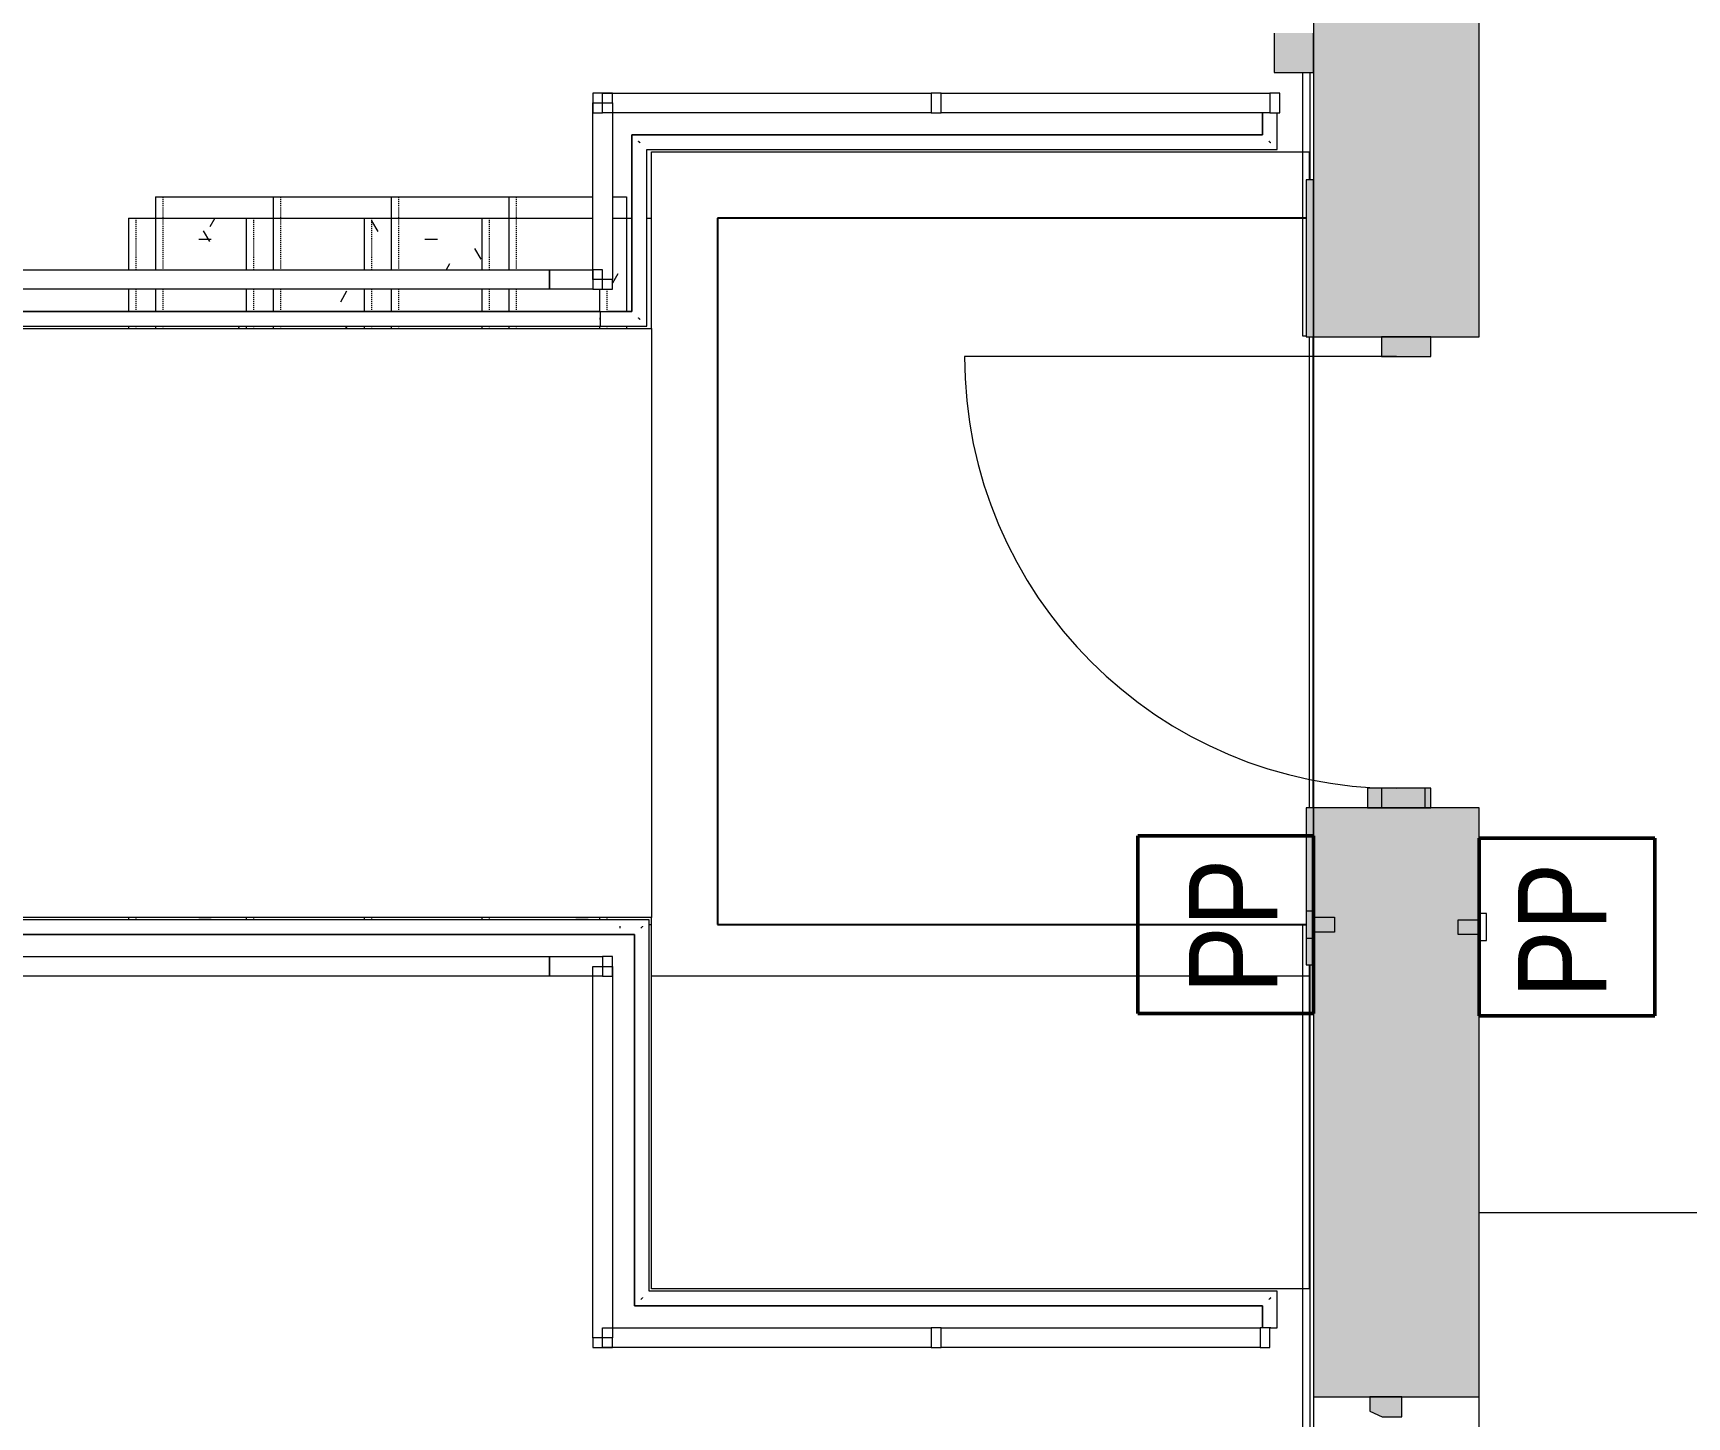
# Model space of a CAD drawing. Header units: inches. Extents: x -3803 to -1421, y -3454 to -210.
# Drawn here: x -3280.9 to -3112.4, y -1110.7 to -969.7 of the extents above; entities that cross this region are included whole.
import ezdxf

# ---------------------------------------------------------------- set-up
doc = ezdxf.new("R2010")
doc.units = ezdxf.units.IN
doc.header["$MEASUREMENT"] = 0
doc.linetypes.add('Overhead 1_16_', pattern=[0.101562, 0.0625, -0.039062])
doc.linetypes.add('Overhead 1_16__2_', pattern=[0.101562, 0.0625, -0.039062])
for name, color, linetype, lineweight in [('A-ANNO-NOTE', 131, 'Continuous', 13), ('A-DOOR', 31, 'Continuous', 13), ('A-FLOR', 192, 'Continuous', 13), ('A-FLOR-HRAL', 11, 'Continuous', 13), ('A-GENM', 13, 'Continuous', 9), ('A-GLAZ-CWMG', 51, 'Continuous', 13), ('A-WALL', 113, 'Continuous', 13), ('A-WALL-PATT', 111, 'Continuous', 13), ('E-SERT', 181, 'Continuous', 13), ('S-STRS', 31, 'Continuous', 13)]:
    doc.layers.add(name, color=color, linetype=linetype, lineweight=lineweight)
doc.styles.add('Arial Narrow', font='ARIALN.TTF', dxfattribs={"height": 9})
pattern_1 = [(0, (0, 0), (30.72, 7.68), [1.267, -21.773, 1.267, -21.773, -122.88]), (0, (0, 0), (30.72, 7.68), [-46.08, 1.267, -44.813, 1.267, -21.773, -53.76]), (0, (0, 0), (30.72, 7.68), [-115.2, 1.267, -14.093, 1.267, -37.133]), (120, (11.52, 3.84), (-22.011075, 22.7643), [1.267, -21.773, 1.267, -21.773, -122.88]), (120, (11.52, 3.84), (-22.011075, 22.7643), [-46.08, 1.267, -44.813, 1.267, -21.773, -53.76]), (120, (11.52, 3.84), (-22.011075, 22.7643), [-115.2, 1.267, -14.093, 1.267, -37.133]), (240, (15.36, 19.2), (-8.708925, -30.4443), [1.267, -21.773, 1.267, -21.773, -122.88]), (240, (15.36, 19.2), (-8.708925, -30.4443), [-46.08, 1.267, -44.813, 1.267, -21.773, -53.76]), (240, (15.36, 19.2), (-8.708925, -30.4443), [-115.2, 1.267, -14.093, 1.267, -37.133])]

# ---------------------------------------------------------------- blocks, each defined once
blk = doc.blocks.new('15830016-STRUCT_MARTINEZ-MOORE_CENTRAL_v2018_rvt-1-DIMENSION PLAN - LEVEL 2 _579_ - 2__ - CAD')
at = {"layer": 'S-STRS'}
h = blk.add_hatch(dxfattribs=at)
h.set_pattern_fill('FP_4', color=256, style=0, pattern_type=2)
h.set_pattern_definition(pattern_1)
h.paths.add_polyline_path([(-3271.15, -1060.05), (-3259.15, -1060.05), (-3259.15, -1059.8), (-3271.15, -1059.8)], flags=0)
h.paths.add_polyline_path([(-3271.15, -999.8), (-3259.15, -999.8), (-3259.15, -999.55), (-3271.15, -999.55)], flags=0)
h.paths.add_polyline_path([(-3271.15, -998.05), (-3259.15, -998.05), (-3259.15, -995.8), (-3271.15, -995.8)], flags=0)
h.paths.add_polyline_path([(-3271.15, -993.8), (-3259.15, -993.8), (-3259.15, -988.54), (-3271.15, -988.54)], flags=0)
h = blk.add_hatch(dxfattribs=at)
h.set_pattern_fill('FP_4', color=256, style=0, pattern_type=2)
h.set_pattern_definition(pattern_1)
h.paths.add_polyline_path([(-3259.15, -1060.05), (-3247.15, -1060.05), (-3247.15, -1059.8), (-3259.15, -1059.8)], flags=0)
h.paths.add_polyline_path([(-3259.15, -999.8), (-3247.15, -999.8), (-3247.15, -999.55), (-3259.15, -999.55)], flags=0)
h.paths.add_polyline_path([(-3247.15, -998.05), (-3247.15, -995.8), (-3259.15, -995.8), (-3259.15, -998.05), (-3251.89, -998.05)], flags=0)
h.paths.add_polyline_path([(-3247.15, -993.8), (-3247.15, -988.54), (-3259.15, -988.54), (-3259.15, -993.8), (-3251.89, -993.8)], flags=0)
h = blk.add_hatch(dxfattribs=at)
h.set_pattern_fill('FP_2', color=256, style=0, pattern_type=2)
h.set_pattern_definition(pattern_1)
h.paths.add_polyline_path([(-3247.15, -1060.05), (-3235.15, -1060.05), (-3235.15, -1059.8), (-3247.15, -1059.8)], flags=0)
h.paths.add_polyline_path([(-3247.15, -999.8), (-3235.15, -999.8), (-3235.15, -999.55), (-3247.15, -999.55)], flags=0)
h.paths.add_polyline_path([(-3247.15, -998.05), (-3235.15, -998.05), (-3235.15, -995.8), (-3247.15, -995.8)], flags=0)
h.paths.add_polyline_path([(-3247.15, -993.8), (-3235.15, -993.8), (-3235.15, -988.54), (-3247.15, -988.54)], flags=0)
h = blk.add_hatch(dxfattribs=at)
h.set_pattern_fill('FP_2', color=256, style=0, pattern_type=2)
h.set_pattern_definition(pattern_1)
h.paths.add_polyline_path([(-3235.15, -1060.05), (-3223.15, -1060.05), (-3223.15, -1059.8), (-3235.15, -1059.8)], flags=0)
h.paths.add_polyline_path([(-3235.15, -999.8), (-3223.15, -999.8), (-3223.15, -999.55), (-3235.15, -999.55)], flags=0)
h.paths.add_polyline_path([(-3223.15, -998.05), (-3223.15, -995.8), (-3235.15, -995.8), (-3235.15, -998.05), (-3231.53, -998.05)], flags=0)
h.paths.add_polyline_path([(-3223.85, -993.8), (-3223.85, -988.54), (-3235.15, -988.54), (-3235.15, -993.8), (-3228.21, -993.8)], flags=0)
h = blk.add_hatch(dxfattribs=at)
h.set_pattern_fill('FP_2', color=256, style=0, pattern_type=2)
h.set_pattern_definition(pattern_1)
h.paths.add_polyline_path([(-3217.85, -1060.54), (-3217.85, -1059.8), (-3223.15, -1059.8), (-3223.15, -1060.05), (-3218.1, -1060.07), (-3218.1, -1060.54)], flags=0)
h.paths.add_polyline_path([(-3223.15, -999.8), (-3217.85, -999.8), (-3217.85, -988.54), (-3218.35, -988.54), (-3218.38, -999.55), (-3223.15, -999.55)], flags=0)
h.paths.add_polyline_path([(-3219.85, -998.05), (-3219.85, -988.54), (-3221.85, -988.54), (-3221.85, -995.8), (-3223.15, -995.8), (-3223.15, -998.05), (-3222.35, -998.05)], flags=0)
at = {"layer": 'A-FLOR', "color": 253, "lineweight": 25}
for p, q in [((-3151.15, -988.54), (-3211.15, -988.54)), ((-3211.15, -988.54), (-3211.15, -1060.54)), ((-3150.4, -1048.64), (-3150.4, -1000.64)), ((-3211.15, -1060.54), (-3151.15, -1060.54))]:
    blk.add_line(p, q, dxfattribs=at)
at = {"layer": 'S-STRS', "color": 9}
for p, q in [((-3271.15, -988.54), (-3271.15, -993.8)), ((-3271.15, -988.54), (-3259.15, -988.54)), ((-3259.15, -988.54), (-3247.15, -988.54)), ((-3259.15, -988.54), (-3259.15, -993.8)), ((-3247.15, -988.54), (-3235.15, -988.54)), ((-3247.15, -988.54), (-3247.15, -993.8)), ((-3235.15, -988.54), (-3223.85, -988.54)), ((-3235.15, -988.54), (-3235.15, -993.8)), ((-3221.85, -988.54), (-3219.85, -988.54)), ((-3218.35, -988.54), (-3217.85, -988.54)), ((-3211.15, -988.54), (-3211.15, -1060.54)), ((-3271.15, -995.8), (-3271.15, -998.05)), ((-3259.15, -995.8), (-3259.15, -998.05)), ((-3247.15, -995.8), (-3247.15, -998.05)), ((-3235.15, -995.8), (-3235.15, -998.05)), ((-3223.15, -995.8), (-3223.15, -998.05)), ((-3271.15, -999.55), (-3271.15, -999.8)), ((-3259.15, -999.55), (-3259.15, -999.8)), ((-3247.15, -999.55), (-3247.15, -999.8)), ((-3235.15, -999.55), (-3235.15, -999.8)), ((-3223.15, -999.55), (-3223.15, -999.8)), ((-3271.15, -1059.8), (-3271.15, -1060.05)), ((-3259.15, -1059.8), (-3259.15, -1060.05)), ((-3247.15, -1059.8), (-3247.15, -1060.05)), ((-3235.15, -1059.8), (-3235.15, -1060.05)), ((-3223.15, -1059.8), (-3223.15, -1060.05)), ((-3218.1, -1060.54), (-3217.85, -1060.54))]:
    blk.add_line(p, q, dxfattribs=at)
at = {"layer": 'S-STRS', "color": 9, "linetype": 'Overhead 1_16__2_'}
for p, q in [((-3270.4, -988.54), (-3270.4, -993.8)), ((-3258.4, -988.54), (-3258.4, -993.8)), ((-3246.4, -988.54), (-3246.4, -993.8)), ((-3234.4, -988.54), (-3234.4, -993.8)), ((-3270.4, -995.8), (-3270.4, -998.05)), ((-3258.4, -995.8), (-3258.4, -998.05)), ((-3246.4, -995.8), (-3246.4, -998.05)), ((-3234.4, -995.8), (-3234.4, -998.05)), ((-3222.4, -995.8), (-3222.4, -998.05)), ((-3270.4, -999.55), (-3270.4, -999.8)), ((-3258.4, -999.55), (-3258.4, -999.8)), ((-3246.4, -999.55), (-3246.4, -999.8)), ((-3234.4, -999.55), (-3234.4, -999.8)), ((-3222.4, -999.55), (-3222.4, -999.8)), ((-3270.4, -1059.8), (-3270.4, -1060.05)), ((-3258.4, -1059.8), (-3258.4, -1060.05)), ((-3246.4, -1059.8), (-3246.4, -1060.05)), ((-3234.4, -1059.8), (-3234.4, -1060.05)), ((-3222.4, -1059.8), (-3222.4, -1060.05))]:
    blk.add_line(p, q, dxfattribs=at)
blk = doc.blocks.new('SD_Card_Reader-BSALS - Card Reader-2889115-DIMENSION PLAN - LEVEL 2 _579_ - 2__ - CAD')
at = {"layer": 'E-SERT', "color": 250, "lineweight": 9}
for p, q in [((-3150.4, -1059.17), (-3151.15, -1059.17)), ((-3151.15, -1059.17), (-3151.15, -1061.92)), ((-3150.4, -1061.92), (-3150.4, -1059.17)), ((-3150.4, -1059.79), (-3148.27, -1059.79)), ((-3148.27, -1059.79), (-3148.27, -1061.29)), ((-3148.27, -1061.29), (-3150.4, -1061.29)), ((-3151.15, -1061.92), (-3150.4, -1061.92))]:
    blk.add_line(p, q, dxfattribs=at)
blk = doc.blocks.new('SD_Pass Plate-BSALS - Standard-2505287-DIMENSION PLAN - LEVEL 2 _579_ - 2__ - CAD')
at = {"layer": 'E-SERT', "color": 250, "lineweight": 9}
for p, q in [((-3132.77, -1059.41), (-3133.52, -1059.41)), ((-3133.52, -1059.41), (-3133.52, -1062.16)), ((-3132.77, -1062.16), (-3132.77, -1059.41)), ((-3135.65, -1061.54), (-3135.65, -1060.04)), ((-3135.65, -1060.04), (-3133.52, -1060.04)), ((-3133.52, -1061.54), (-3135.65, -1061.54)), ((-3133.52, -1062.16), (-3132.77, -1062.16))]:
    blk.add_line(p, q, dxfattribs=at)
blk = doc.blocks.new('15830016-ELEC_BSALS_CENTRAL_v2018_rvt-1-DIMENSION PLAN - LEVEL 2 _579_ - 2__ - CAD')
at = {"layer": 'A-ANNO-NOTE', "lineweight": 50}
for p, q in [((-3150.4, -1051.48), (-3168.3, -1051.48)), ((-3168.3, -1069.6), (-3168.3, -1051.48)), ((-3150.4, -1069.6), (-3150.4, -1051.48)), ((-3133.52, -1051.73), (-3133.52, -1069.84)), ((-3133.52, -1051.73), (-3115.61, -1051.73)), ((-3115.61, -1051.73), (-3115.61, -1069.84)), ((-3150.4, -1069.6), (-3168.3, -1069.6)), ((-3133.52, -1069.84), (-3115.61, -1069.84))]:
    blk.add_line(p, q, dxfattribs=at)
at = {"color": 250, "lineweight": 9}
for name in ['SD_Card_Reader-BSALS - Card Reader-2889115-DIMENSION PLAN - LEVEL 2 _579_ - 2__ - CAD', 'SD_Pass Plate-BSALS - Standard-2505287-DIMENSION PLAN - LEVEL 2 _579_ - 2__ - CAD']:
    blk.add_blockref(name, (0, 0), dxfattribs=at)
at = {"layer": 'A-ANNO-NOTE', "lineweight": 9, "char_height": 9, "width": 16.968, "attachment_point": 1, "rotation": 90, "style": 'Arial Narrow'}
for insert in [(-3163.09, -1067.58), (-3129.56, -1068)]:
    blk.add_mtext('PP', dxfattribs=dict(at, insert=insert))
blk = doc.blocks.new('level 2 - band2 - level 2 - band-474741-DIMENSION PLAN - LEVEL 2 _579_ - 2__ - CAD')
at = {"layer": 'A-WALL', "lineweight": 20}
for p, q in [((-3151.52, -973.69), (-3151.52, -1000.54)), ((-3150.77, -973.69), (-3150.77, -984.64)), ((-3151.52, -1000.54), (-3151.15, -1000.54)), ((-3151.15, -1060.54), (-3151.52, -1060.54)), ((-3151.52, -1060.54), (-3151.52, -1211.64)), ((-3150.77, -1064.64), (-3150.77, -1180.64))]:
    blk.add_line(p, q, dxfattribs=at)
blk = doc.blocks.new('Door-A1_3-Curtain_Wall-_only works in CW_-BSALS - Door-J1_4-Wide_Stile-BSALS-383314-DIMENSION PLAN - LEVEL 2 _579_ - 2__ - CAD')
at = {"layer": 'A-DOOR', "lineweight": 20}
blk.add_line((22, 0), (22, 44), dxfattribs=at)
at = {"layer": 'A-DOOR', "lineweight": 9}
blk.add_arc((22, 0), 44, 90, 180, dxfattribs=at)
blk = doc.blocks.new('Rectangular Mullion - 2_ x 5_ Rectangular-383316-DIMENSION PLAN - LEVEL 2 _579_ - 2__ - CAD')
at = {"layer": 'A-GLAZ-CWMG', "lineweight": 9}
blk.add_hatch(color=90, dxfattribs=at).paths.add_polyline_path([(0, -3.5), (-2, -3.5), (-2, 1.5), (0, 1.5)], flags=0)
at = {"layer": 'A-GLAZ-CWMG', "lineweight": 20}
for p, q in [((-2, 1.5), (0, 1.5)), ((-2, -3.5), (-2, 1.5)), ((0, 1.5), (0, -3.5)), ((0, -3.5), (-2, -3.5))]:
    blk.add_line(p, q, dxfattribs=at)
blk = doc.blocks.new('Rectangular Mullion - 2_ x 5_ Rectangular-383320-DIMENSION PLAN - LEVEL 2 _579_ - 2__ - CAD')
at = {"layer": 'A-GLAZ-CWMG', "lineweight": 9}
blk.add_hatch(color=90, dxfattribs=at).paths.add_polyline_path([(-2, -3.5), (0, -3.5), (0, 1.5), (-2, 1.5)], flags=0)
at = {"layer": 'A-GLAZ-CWMG', "lineweight": 20}
for p, q in [((0, 1.5), (-2, 1.5)), ((-2, 1.5), (-2, -3.5)), ((0, -3.5), (0, 1.5)), ((-2, -3.5), (0, -3.5))]:
    blk.add_line(p, q, dxfattribs=at)
blk = doc.blocks.new('Walls 43 - Walls 5-487140-DIMENSION PLAN - LEVEL 2 _579_ - 2__ - CAD')
at = {"layer": 'A-WALL-PATT', "lineweight": 20}
h = blk.add_hatch(color=10, dxfattribs=at)
h.paths.add_polyline_path([(-3151.15, -1064.64), (-3150.4, -1064.64), (-3150.4, -1048.64), (-3151.15, -1048.64)], flags=0)
h.paths.add_polyline_path([(-3150.4, -1000.64), (-3150.4, -984.64), (-3151.15, -984.64), (-3151.15, -1000.64)], flags=0)
at = {"layer": 'A-WALL', "lineweight": 20}
for p, q in [((-3150.4, -984.64), (-3151.15, -984.64)), ((-3151.15, -984.64), (-3151.15, -1000.64)), ((-3150.4, -1000.64), (-3150.4, -984.64)), ((-3151.15, -1000.64), (-3150.4, -1000.64)), ((-3150.4, -1048.64), (-3151.15, -1048.64)), ((-3151.15, -1048.64), (-3151.15, -1064.64)), ((-3150.4, -1064.64), (-3150.4, -1048.64)), ((-3151.15, -1064.64), (-3150.4, -1064.64))]:
    blk.add_line(p, q, dxfattribs=at)
blk = doc.blocks.new('Rectangular Mullion - Winco Accent Full_Left-Large-383303-DIMENSION PLAN - LEVEL 2 _579_ - 2__ - CAD')
at = {"layer": 'A-GLAZ-CWMG', "lineweight": 9}
blk.add_hatch(color=90, dxfattribs=at).paths.add_polyline_path([(-2.06, 2), (0, 2), (0, -1.25), (-1.48, -1.25), (-2.06, 0)], flags=0)
at = {"layer": 'A-GLAZ-CWMG', "lineweight": 20}
for p, q in [((-2.06, 0), (-2.06, 2)), ((-2.06, 2), (0, 2)), ((0, 2), (0, -1.25)), ((-1.48, -1.25), (-2.06, 0)), ((0, -1.25), (-1.48, -1.25))]:
    blk.add_line(p, q, dxfattribs=at)
blk = doc.blocks.new('Rectangular Mullion - 2 x 6 interior mullion-383825-DIMENSION PLAN - LEVEL 2 _579_ - 2__ - CAD')
at = {"layer": 'A-GLAZ-CWMG', "lineweight": 9}
blk.add_hatch(color=90, dxfattribs=at).paths.add_polyline_path([(0, -2.9375), (-2, -2.9375), (-2, 2.9375), (0, 2.9375)], flags=0)
at = {"layer": 'A-GLAZ-CWMG', "lineweight": 20}
for p, q in [((-2, 2.9375), (0, 2.9375)), ((-2, -2.9375), (-2, 2.9375)), ((0, 2.9375), (0, -2.9375)), ((0, -2.9375), (-2, -2.9375))]:
    blk.add_line(p, q, dxfattribs=at)
blk = doc.blocks.new('Rectangular Mullion - 1_ H Guardrail Cap _mesh_-3135269-DIMENSION PLAN - LEVEL 2 _579_ - 2__ - CAD')
at = {"layer": 'A-GLAZ-CWMG', "lineweight": 9}
for p, q in [((-3223.85, -976.8), (-3221.85, -976.8)), ((-3223.85, -994.8), (-3223.85, -976.8)), ((-3221.85, -976.8), (-3221.85, -994.8)), ((-3221.85, -994.8), (-3223.85, -994.8))]:
    blk.add_line(p, q, dxfattribs=at)
blk = doc.blocks.new('Rectangular Mullion - 1_ H Guardrail Cap _mesh_-3135801-DIMENSION PLAN - LEVEL 2 _579_ - 2__ - CAD')
at = {"layer": 'A-GLAZ-CWMG', "lineweight": 9}
for p, q in [((0, 0), (-1, 0)), ((-1, 0), (-1, -2)), ((0, -2), (0, 0)), ((-1, -2), (0, -2))]:
    blk.add_line(p, q, dxfattribs=at)
blk = doc.blocks.new('Rectangular Mullion - 1_ H Guardrail Cap _mesh_-4031162-DIMENSION PLAN - LEVEL 2 _579_ - 2__ - CAD')
at = {"layer": 'A-GLAZ-CWMG', "lineweight": 9}
for p, q in [((-3188.35, -977.8), (-3188.35, -975.8)), ((-3188.35, -975.8), (-3154.85, -975.8)), ((-3154.85, -975.8), (-3154.85, -977.8)), ((-3154.85, -977.8), (-3188.35, -977.8))]:
    blk.add_line(p, q, dxfattribs=at)
blk = doc.blocks.new('Rectangular Mullion - 1_ H Guardrail Cap _mesh_-3135805-DIMENSION PLAN - LEVEL 2 _579_ - 2__ - CAD')
at = {"layer": 'A-GLAZ-CWMG', "lineweight": 9}
for p, q in [((-1, -2), (-1, 0)), ((-1, 0), (0, 0)), ((0, 0), (0, -2)), ((0, -2), (-1, -2))]:
    blk.add_line(p, q, dxfattribs=at)
blk = doc.blocks.new('Rectangular Mullion - 1_ H Guardrail Cap _mesh_-4028653-DIMENSION PLAN - LEVEL 2 _579_ - 2__ - CAD')
at = {"layer": 'A-GLAZ-CWMG', "lineweight": 9}
for p, q in [((-3395.04, -993.8), (-3228.25, -993.8)), ((-3395.04, -993.8), (-3395.04, -995.8)), ((-3228.25, -995.8), (-3228.25, -993.8)), ((-3228.25, -995.8), (-3395.04, -995.8))]:
    blk.add_line(p, q, dxfattribs=at)
blk = doc.blocks.new('Rectangular Mullion - 1_ H Guardrail Cap _mesh_-4028656-DIMENSION PLAN - LEVEL 2 _579_ - 2__ - CAD')
at = {"layer": 'A-GLAZ-CWMG', "lineweight": 9}
for p, q in [((-3228.25, -993.8), (-3223.85, -993.8)), ((-3228.25, -993.8), (-3228.25, -995.8)), ((-3223.85, -993.8), (-3223.85, -995.8)), ((-3223.85, -995.8), (-3228.25, -995.8))]:
    blk.add_line(p, q, dxfattribs=at)
blk = doc.blocks.new('Rectangular Mullion - 1_ H Guardrail Cap _mesh_-3130142-DIMENSION PLAN - LEVEL 2 _579_ - 2__ - CAD')
at = {"layer": 'A-GLAZ-CWMG', "lineweight": 9}
for p, q in [((-1, -2), (-1, 0)), ((-1, 0), (0, 0)), ((0, 0), (0, -2)), ((0, -2), (-1, -2))]:
    blk.add_line(p, q, dxfattribs=at)
blk = doc.blocks.new('Rectangular Mullion - 1_ H Guardrail Cap _mesh_-4028915-DIMENSION PLAN - LEVEL 2 _579_ - 2__ - CAD')
at = {"layer": 'A-GLAZ-CWMG', "lineweight": 9}
for p, q in [((-3256.4, -993.8), (-3228.25, -993.8)), ((-3228.25, -995.8), (-3228.25, -993.8)), ((-3228.25, -995.8), (-3256.4, -995.8))]:
    blk.add_line(p, q, dxfattribs=at)
blk = doc.blocks.new('Rectangular Mullion - 1_ H Guardrail Cap _mesh_-4028918-DIMENSION PLAN - LEVEL 2 _579_ - 2__ - CAD')
at = {"layer": 'A-GLAZ-CWMG', "lineweight": 9}
for p, q in [((-3304.4, -993.8), (-3256.4, -993.8)), ((-3256.4, -995.8), (-3304.4, -995.8))]:
    blk.add_line(p, q, dxfattribs=at)
blk = doc.blocks.new('Rectangular Mullion - 1_ H Guardrail Cap _mesh_-4002274-DIMENSION PLAN - LEVEL 2 _579_ - 2__ - CAD')
at = {"layer": 'A-GLAZ-CWMG', "lineweight": 9}
for p, q in [((-3256.4, -1063.8), (-3228.25, -1063.8)), ((-3228.25, -1065.8), (-3228.25, -1063.8)), ((-3228.25, -1065.8), (-3256.4, -1065.8))]:
    blk.add_line(p, q, dxfattribs=at)
blk = doc.blocks.new('Rectangular Mullion - 1_ H Guardrail Cap _mesh_-4002266-DIMENSION PLAN - LEVEL 2 _579_ - 2__ - CAD')
at = {"layer": 'A-GLAZ-CWMG', "lineweight": 9}
for p, q in [((-3228.25, -1063.8), (-3222.85, -1063.8)), ((-3228.25, -1063.8), (-3228.25, -1065.8)), ((-3222.85, -1063.8), (-3222.85, -1065.8)), ((-3222.85, -1065.8), (-3228.25, -1065.8))]:
    blk.add_line(p, q, dxfattribs=at)
blk = doc.blocks.new('Rectangular Mullion - 1_ H Guardrail Cap _mesh_-3137020-DIMENSION PLAN - LEVEL 2 _579_ - 2__ - CAD')
at = {"layer": 'A-GLAZ-CWMG', "lineweight": 9}
for p, q in [((-1, 0), (-1, 2)), ((-1, 2), (0, 2)), ((0, 2), (0, 0)), ((0, 0), (-1, 0))]:
    blk.add_line(p, q, dxfattribs=at)
blk = doc.blocks.new('Rectangular Mullion - 1_ H Guardrail Cap _mesh_-4002286-DIMENSION PLAN - LEVEL 2 _579_ - 2__ - CAD')
at = {"layer": 'A-GLAZ-CWMG', "lineweight": 9}
for p, q in [((-3304.4, -1063.8), (-3256.4, -1063.8)), ((-3256.4, -1065.8), (-3304.4, -1065.8))]:
    blk.add_line(p, q, dxfattribs=at)
blk = doc.blocks.new('Rectangular Mullion - 1_ H Guardrail Cap _mesh_-3981725-DIMENSION PLAN - LEVEL 2 _579_ - 2__ - CAD')
at = {"layer": 'A-GLAZ-CWMG', "lineweight": 9}
for p, q in [((-3377.04, -1063.8), (-3228.25, -1063.8)), ((-3377.04, -1063.8), (-3377.04, -1065.8)), ((-3228.25, -1065.8), (-3228.25, -1063.8)), ((-3228.25, -1065.8), (-3377.04, -1065.8))]:
    blk.add_line(p, q, dxfattribs=at)
blk = doc.blocks.new('Railing - Railing-3144202-DIMENSION PLAN - LEVEL 2 _579_ - 2__ - CAD')
at = {"layer": 'A-FLOR-HRAL', "lineweight": 9}
for p, q in [((-3155.6, -977.8), (-3155.6, -980.05)), ((-3154.1, -981.55), (-3154.1, -977.8)), ((-3219.85, -980.05), (-3219.85, -994.8)), ((-3155.6, -980.05), (-3219.85, -980.05)), ((-3218.35, -994.8), (-3218.35, -981.55)), ((-3218.35, -981.55), (-3154.1, -981.55)), ((-3219.85, -994.8), (-3219.85, -998.05)), ((-3218.35, -999.55), (-3218.35, -994.8)), ((-3223.1, -998.05), (-3383.62, -998.05)), ((-3219.85, -998.05), (-3222.35, -998.05)), ((-3383.62, -999.55), (-3223.1, -999.55)), ((-3222.35, -999.55), (-3218.35, -999.55))]:
    blk.add_line(p, q, dxfattribs=at)
for points in [[(-3219.01, -980.89), (-3219.02, -980.88), (-3219.05, -980.85), (-3219.1, -980.8), (-3219.15, -980.75), (-3219.18, -980.72), (-3219.19, -980.71)], [(-3154.76, -980.89), (-3154.77, -980.88), (-3154.8, -980.85), (-3154.85, -980.8), (-3154.9, -980.75), (-3154.93, -980.72), (-3154.94, -980.71)], [(-3219.01, -998.89), (-3219.02, -998.88), (-3219.05, -998.85), (-3219.1, -998.8), (-3219.15, -998.75), (-3219.18, -998.72), (-3219.19, -998.71)]]:
    blk.add_open_spline(points, degree=3, knots=[0.46086968, 0.46086968, 0.46086968, 0.46086968, 0.47916667, 0.5, 0.52083333, 0.53913032, 0.53913032, 0.53913032, 0.53913032], dxfattribs=at)
blk.add_open_spline([(-3223.09, -998.89), (-3223.1, -998.86), (-3223.1, -998.8), (-3223.1, -998.74), (-3223.09, -998.71)], degree=3, dxfattribs=at)
blk = doc.blocks.new('Railing - Railing-3146174-DIMENSION PLAN - LEVEL 2 _579_ - 2__ - CAD')
at = {"layer": 'A-FLOR-HRAL', "lineweight": 9}
for p, q in [((-3221.07, -1060.05), (-3378.36, -1060.05)), ((-3378.36, -1061.55), (-3221.07, -1061.55)), ((-3218.1, -1060.05), (-3221.07, -1060.05)), ((-3221.07, -1061.55), (-3219.6, -1061.55)), ((-3219.6, -1061.55), (-3219.6, -1099.39)), ((-3218.1, -1097.89), (-3218.1, -1060.05)), ((-3154.1, -1097.89), (-3218.1, -1097.89)), ((-3154.1, -1101.64), (-3154.1, -1097.89)), ((-3219.6, -1099.39), (-3155.6, -1099.39)), ((-3155.6, -1099.39), (-3155.6, -1101.64)), ((-3154.76, -1101.64), (-3154.85, -1101.64))]:
    blk.add_line(p, q, dxfattribs=at)
blk.add_open_spline([(-3221.1, -1060.71), (-3221.1, -1060.74), (-3221.1, -1060.8), (-3221.1, -1060.86), (-3221.1, -1060.89)], degree=3, dxfattribs=at)
for points in [[(-3218.76, -1060.71), (-3218.77, -1060.72), (-3218.8, -1060.75), (-3218.85, -1060.8), (-3218.9, -1060.85), (-3218.93, -1060.88), (-3218.94, -1060.89)], [(-3218.76, -1098.55), (-3218.77, -1098.56), (-3218.8, -1098.59), (-3218.85, -1098.64), (-3218.9, -1098.69), (-3218.93, -1098.72), (-3218.94, -1098.73)], [(-3154.76, -1098.55), (-3154.77, -1098.56), (-3154.8, -1098.6), (-3154.85, -1098.64), (-3154.9, -1098.69), (-3154.93, -1098.72), (-3154.94, -1098.73)]]:
    blk.add_open_spline(points, degree=3, knots=[0.46086968, 0.46086968, 0.46086968, 0.46086968, 0.47916667, 0.5, 0.52083333, 0.53913032, 0.53913032, 0.53913032, 0.53913032], dxfattribs=at)
blk = doc.blocks.new('Handrail Type - Handrail_Internal_-3146866-DIMENSION PLAN - LEVEL 2 _579_ - 2__ - CAD')
at = {"layer": 'A-FLOR-HRAL', "lineweight": 9}
for p, q in [((-3221.07, -1060.05), (-3378.36, -1060.05)), ((-3378.36, -1061.55), (-3221.07, -1061.55)), ((-3218.1, -1060.05), (-3221.07, -1060.05)), ((-3221.07, -1061.55), (-3219.6, -1061.55)), ((-3219.6, -1061.55), (-3219.6, -1099.39)), ((-3218.1, -1097.89), (-3218.1, -1060.05)), ((-3154.1, -1097.89), (-3218.1, -1097.89)), ((-3154.1, -1101.64), (-3154.1, -1097.89)), ((-3219.6, -1099.39), (-3155.6, -1099.39)), ((-3155.6, -1099.39), (-3155.6, -1101.64)), ((-3154.76, -1101.64), (-3154.85, -1101.64))]:
    blk.add_line(p, q, dxfattribs=at)
blk.add_open_spline([(-3221.1, -1060.71), (-3221.1, -1060.74), (-3221.1, -1060.8), (-3221.1, -1060.86), (-3221.1, -1060.89)], degree=3, dxfattribs=at)
for points in [[(-3218.76, -1060.71), (-3218.77, -1060.72), (-3218.8, -1060.75), (-3218.85, -1060.8), (-3218.9, -1060.85), (-3218.93, -1060.88), (-3218.94, -1060.89)], [(-3218.76, -1098.55), (-3218.77, -1098.56), (-3218.8, -1098.59), (-3218.85, -1098.64), (-3218.9, -1098.69), (-3218.93, -1098.72), (-3218.94, -1098.73)], [(-3154.76, -1098.55), (-3154.77, -1098.56), (-3154.8, -1098.6), (-3154.85, -1098.64), (-3154.9, -1098.69), (-3154.93, -1098.72), (-3154.94, -1098.73)]]:
    blk.add_open_spline(points, degree=3, knots=[0.46086968, 0.46086968, 0.46086968, 0.46086968, 0.47916667, 0.5, 0.52083333, 0.53913032, 0.53913032, 0.53913032, 0.53913032], dxfattribs=at)
blk = doc.blocks.new('Handrail Type - Handrail_Internal_-V98-DIMENSION PLAN - LEVEL 2 _579_ - 2__ - CAD')
at = {"layer": 'A-FLOR-HRAL', "lineweight": 9}
for p, q in [((-3221.1, -1060.05), (-3378.4, -1060.05)), ((-3221.1, -1061.55), (-3378.4, -1061.55)), ((-3218.1, -1060.05), (-3221.1, -1060.05)), ((-3219.6, -1061.55), (-3221.1, -1061.55)), ((-3219.6, -1099.39), (-3219.6, -1061.55)), ((-3218.1, -1097.89), (-3218.1, -1060.05)), ((-3154.1, -1097.89), (-3218.1, -1097.89)), ((-3154.1, -1101.64), (-3154.1, -1097.89)), ((-3155.6, -1099.39), (-3219.6, -1099.39)), ((-3155.6, -1101.64), (-3155.6, -1099.39)), ((-3154.85, -1101.64), (-3154.1, -1101.64))]:
    blk.add_line(p, q, dxfattribs=at)
blk = doc.blocks.new('Handrail Type - Handrail_Internal_-3146938-DIMENSION PLAN - LEVEL 2 _579_ - 2__ - CAD')
at = {"layer": 'A-FLOR-HRAL', "lineweight": 9}
for p, q in [((-3155.6, -977.8), (-3155.6, -980.05)), ((-3154.1, -981.55), (-3154.1, -977.8)), ((-3219.85, -980.05), (-3219.85, -994.8)), ((-3155.6, -980.05), (-3219.85, -980.05)), ((-3218.35, -994.8), (-3218.35, -981.55)), ((-3218.35, -981.55), (-3154.1, -981.55)), ((-3219.85, -994.8), (-3219.85, -998.05)), ((-3218.35, -999.55), (-3218.35, -994.8)), ((-3223.1, -998.05), (-3383.62, -998.05)), ((-3219.85, -998.05), (-3222.35, -998.05)), ((-3383.62, -999.55), (-3223.1, -999.55)), ((-3222.35, -999.55), (-3218.35, -999.55))]:
    blk.add_line(p, q, dxfattribs=at)
for points in [[(-3219.01, -980.89), (-3219.02, -980.88), (-3219.05, -980.85), (-3219.1, -980.8), (-3219.15, -980.75), (-3219.18, -980.72), (-3219.19, -980.71)], [(-3154.76, -980.89), (-3154.77, -980.88), (-3154.8, -980.85), (-3154.85, -980.8), (-3154.9, -980.75), (-3154.93, -980.72), (-3154.94, -980.71)], [(-3219.01, -998.89), (-3219.02, -998.88), (-3219.05, -998.85), (-3219.1, -998.8), (-3219.15, -998.75), (-3219.18, -998.72), (-3219.19, -998.71)]]:
    blk.add_open_spline(points, degree=3, knots=[0.46086968, 0.46086968, 0.46086968, 0.46086968, 0.47916667, 0.5, 0.52083333, 0.53913032, 0.53913032, 0.53913032, 0.53913032], dxfattribs=at)
blk.add_open_spline([(-3223.09, -998.89), (-3223.1, -998.86), (-3223.1, -998.8), (-3223.1, -998.74), (-3223.09, -998.71)], degree=3, dxfattribs=at)
blk = doc.blocks.new('Handrail Type - Handrail_Internal_-V99-DIMENSION PLAN - LEVEL 2 _579_ - 2__ - CAD')
at = {"layer": 'A-FLOR-HRAL', "lineweight": 9}
for p, q in [((-3155.6, -980.05), (-3155.6, -977.8)), ((-3154.1, -981.55), (-3154.1, -977.8)), ((-3219.85, -980.05), (-3155.6, -980.05)), ((-3219.85, -998.05), (-3219.85, -980.05)), ((-3218.35, -981.55), (-3154.1, -981.55)), ((-3218.35, -999.55), (-3218.35, -981.55)), ((-3383.65, -998.05), (-3223.1, -998.05)), ((-3223.1, -998.05), (-3223.1, -999.55)), ((-3223.1, -998.05), (-3219.85, -998.05)), ((-3383.65, -999.55), (-3223.1, -999.55)), ((-3223.1, -999.55), (-3218.35, -999.55))]:
    blk.add_line(p, q, dxfattribs=at)
blk = doc.blocks.new('Rectangular Mullion - 1_ H Guardrail Cap _mesh_-3981732-DIMENSION PLAN - LEVEL 2 _579_ - 2__ - CAD')
at = {"layer": 'A-GLAZ-CWMG', "lineweight": 9}
for p, q in [((-3223.85, -1064.8), (-3221.85, -1064.8)), ((-3223.85, -1102.64), (-3223.85, -1064.8)), ((-3221.85, -1064.8), (-3221.85, -1102.64)), ((-3221.85, -1102.64), (-3223.85, -1102.64))]:
    blk.add_line(p, q, dxfattribs=at)
blk = doc.blocks.new('Rectangular Mullion - 1_ H Guardrail Cap _mesh_-4031150-DIMENSION PLAN - LEVEL 2 _579_ - 2__ - CAD')
at = {"layer": 'A-GLAZ-CWMG', "lineweight": 9}
for p, q in [((-3188.35, -1103.64), (-3188.35, -1101.64)), ((-3188.35, -1101.64), (-3155.85, -1101.64)), ((-3155.85, -1101.64), (-3155.85, -1103.64)), ((-3155.85, -1103.64), (-3188.35, -1103.64))]:
    blk.add_line(p, q, dxfattribs=at)
blk = doc.blocks.new('Rectangular Mullion - 1_ H Guardrail Cap _mesh_-3361872-DIMENSION PLAN - LEVEL 2 _579_ - 2__ - CAD')
at = {"layer": 'A-GLAZ-CWMG', "lineweight": 9}
for p, q in [((-1, 0), (-1, 2)), ((-1, 2), (0, 2)), ((0, 2), (0, 0)), ((0, 0), (-1, 0))]:
    blk.add_line(p, q, dxfattribs=at)
blk = doc.blocks.new('Down Spouts3 - Down Spouts-4005655-DIMENSION PLAN - LEVEL 2 _579_ - 2__ - CAD')
at = {"layer": 'A-GENM'}
blk.add_hatch(color=90, dxfattribs=at).paths.add_polyline_path([(-3150.4, -973.69), (-3150.4, -969.69), (-3154.4, -969.69), (-3154.4, -973.69)], flags=0)
for p, q in [((-3154.4, -969.69), (-3154.4, -973.69)), ((-3150.4, -973.69), (-3150.4, -969.69)), ((-3154.4, -973.69), (-3150.4, -973.69))]:
    blk.add_line(p, q, dxfattribs=at)
blk = doc.blocks.new('Rectangular Mullion - 1_ H Guardrail Cap _mesh_-4028836-DIMENSION PLAN - LEVEL 2 _579_ - 2__ - CAD')
at = {"layer": 'A-GLAZ-CWMG', "lineweight": 9}
for p, q in [((-0.5, -2), (-0.5, 0)), ((-0.5, 0), (0.5, 0)), ((0.5, 0), (0.5, -2)), ((0.5, -2), (-0.5, -2))]:
    blk.add_line(p, q, dxfattribs=at)
blk = doc.blocks.new('Rectangular Mullion - 1_ H Guardrail Cap _mesh_-4031152-DIMENSION PLAN - LEVEL 2 _579_ - 2__ - CAD')
at = {"layer": 'A-GLAZ-CWMG', "lineweight": 9}
for p, q in [((-3222.85, -1103.64), (-3222.85, -1101.64)), ((-3222.85, -1101.64), (-3189.35, -1101.64)), ((-3189.35, -1101.64), (-3189.35, -1103.64)), ((-3189.35, -1103.64), (-3222.85, -1103.64))]:
    blk.add_line(p, q, dxfattribs=at)
blk = doc.blocks.new('Rectangular Mullion - 1_ H Guardrail Cap _mesh_-4029301-DIMENSION PLAN - LEVEL 2 _579_ - 2__ - CAD')
at = {"layer": 'A-GLAZ-CWMG', "lineweight": 9}
for p, q in [((-0.5, 0), (-0.5, 2)), ((-0.5, 2), (0.5, 2)), ((0.5, 2), (0.5, 0)), ((0.5, 0), (-0.5, 0))]:
    blk.add_line(p, q, dxfattribs=at)

msp = doc.modelspace()

# ---------------------------------------------------------------- hatches: boundary and pattern name
at = {"layer": 'A-WALL-PATT', "lineweight": 20}
h = msp.add_hatch(color=10, dxfattribs=at)
h.paths.add_polyline_path([(-3150.4, -1411.64), (-3133.52, -1411.64), (-3133.52, -1372.64), (-3150.4, -1372.64), (-3150.4, -1397.9)], flags=0)
h.paths.add_polyline_path([(-3150.4, -1324.64), (-3133.52, -1324.64), (-3133.52, -1264.64), (-3150.4, -1264.64), (-3150.4, -1308.74)], flags=0)
h.paths.add_polyline_path([(-3150.4, -1216.64), (-3133.52, -1216.64), (-3133.52, -1156.64), (-3150.4, -1156.64), (-3150.4, -1189.86)], flags=0)
h.paths.add_polyline_path([(-3150.4, -1108.64), (-3133.52, -1108.64), (-3133.52, -1048.64), (-3150.4, -1048.64), (-3150.4, -1100.7)], flags=0)
h.paths.add_polyline_path([(-3150.09, -1000.64), (-3133.52, -1000.64), (-3133.52, -961.64), (-3150.4, -961.64), (-3150.4, -1000.64)], flags=0)

# ---------------------------------------------------------------- linework, layer by layer
at = {"layer": 'A-FLOR', "lineweight": 20}
for p, q in [((-3217.85, -981.8), (-3150.85, -981.8)), ((-3217.85, -999.8), (-3217.85, -981.8)), ((-3150.85, -981.8), (-3150.85, -984.64)), ((-3443.4, -999.8), (-3217.85, -999.8)), ((-3150.85, -1000.64), (-3150.85, -1048.64)), ((-3217.85, -1059.8), (-3443.4, -1059.8)), ((-3217.85, -1097.64), (-3217.85, -1059.8)), ((-3150.85, -1064.64), (-3150.85, -1097.64)), ((-3150.85, -1065.8), (-3217.85, -1065.8)), ((-3049.77, -1089.89), (-3133.52, -1089.89)), ((-3150.85, -1097.64), (-3217.85, -1097.64))]:
    msp.add_line(p, q, dxfattribs=at)
at = {"layer": 'A-FLOR'}
msp.add_line((-3217.85, -999.8), (-3217.85, -1059.8), dxfattribs=at)
at = {"layer": 'A-WALL', "lineweight": 20}
for p, q in [((-3133.52, -1000.64), (-3133.52, -948.77)), ((-3150.4, -961.64), (-3150.4, -1000.64)), ((-3150.4, -1000.64), (-3133.52, -1000.64)), ((-3133.52, -1048.64), (-3150.4, -1048.64)), ((-3150.4, -1048.64), (-3150.4, -1108.64)), ((-3133.52, -1108.64), (-3133.52, -1048.64)), ((-3150.4, -1108.64), (-3150.4, -1411.64)), ((-3150.4, -1108.64), (-3133.52, -1108.64)), ((-3133.52, -1541.14), (-3133.52, -1108.64))]:
    msp.add_line(p, q, dxfattribs=at)
at = {"layer": 'S-STRS', "lineweight": 9}
for p, q in [((-3268.4, -986.38), (-3268.4, -993.8)), ((-3268.4, -986.38), (-3256.4, -986.38)), ((-3256.4, -986.38), (-3244.4, -986.38)), ((-3256.4, -986.38), (-3256.4, -993.8)), ((-3244.4, -986.38), (-3232.4, -986.38)), ((-3244.4, -986.38), (-3244.4, -993.8)), ((-3232.4, -986.38), (-3223.85, -986.38)), ((-3232.4, -986.38), (-3232.4, -993.8)), ((-3221.85, -986.38), (-3220.4, -986.38)), ((-3220.4, -986.38), (-3220.4, -998.05)), ((-3268.4, -995.8), (-3268.4, -998.05)), ((-3256.4, -995.8), (-3256.4, -998.05)), ((-3244.4, -995.8), (-3244.4, -998.05)), ((-3232.4, -995.8), (-3232.4, -998.05)), ((-3268.4, -999.55), (-3268.4, -999.8)), ((-3256.4, -999.55), (-3256.4, -999.8)), ((-3244.4, -999.55), (-3244.4, -999.8)), ((-3232.4, -999.55), (-3232.4, -999.8)), ((-3220.4, -999.55), (-3220.4, -999.8))]:
    msp.add_line(p, q, dxfattribs=at)
at = {"layer": 'S-STRS', "linetype": 'Overhead 1_16_', "lineweight": 9}
for p, q in [((-3267.65, -986.38), (-3267.65, -993.8)), ((-3255.65, -986.38), (-3255.65, -993.8)), ((-3243.65, -986.38), (-3243.65, -993.8)), ((-3231.65, -986.38), (-3231.65, -993.8)), ((-3267.65, -995.8), (-3267.65, -998.05)), ((-3255.65, -995.8), (-3255.65, -998.05)), ((-3243.65, -995.8), (-3243.65, -998.05)), ((-3231.65, -995.8), (-3231.65, -998.05)), ((-3267.65, -999.55), (-3267.65, -999.8)), ((-3255.65, -999.55), (-3255.65, -999.8)), ((-3243.65, -999.55), (-3243.65, -999.8)), ((-3231.65, -999.55), (-3231.65, -999.8))]:
    msp.add_line(p, q, dxfattribs=at)

# ---------------------------------------------------------------- block references
at = {"lineweight": 5}
for name in ['15830016-STRUCT_MARTINEZ-MOORE_CENTRAL_v2018_rvt-1-DIMENSION PLAN - LEVEL 2 _579_ - 2__ - CAD', '15830016-ELEC_BSALS_CENTRAL_v2018_rvt-1-DIMENSION PLAN - LEVEL 2 _579_ - 2__ - CAD']:
    msp.add_blockref(name, (0, 0), dxfattribs=at)
at = {"layer": 'A-DOOR', "lineweight": 20, "rotation": 90}
msp.add_blockref('Door-A1_3-Curtain_Wall-_only works in CW_-BSALS - Door-J1_4-Wide_Stile-BSALS-383314-DIMENSION PLAN - LEVEL 2 _579_ - 2__ - CAD', (-3141.96, -1024.64), dxfattribs=at)
at = {"layer": 'A-FLOR-HRAL', "lineweight": 9}
for name in ['Railing - Railing-3144202-DIMENSION PLAN - LEVEL 2 _579_ - 2__ - CAD', 'Handrail Type - Handrail_Internal_-3146938-DIMENSION PLAN - LEVEL 2 _579_ - 2__ - CAD', 'Handrail Type - Handrail_Internal_-V99-DIMENSION PLAN - LEVEL 2 _579_ - 2__ - CAD', 'Railing - Railing-3146174-DIMENSION PLAN - LEVEL 2 _579_ - 2__ - CAD', 'Handrail Type - Handrail_Internal_-3146866-DIMENSION PLAN - LEVEL 2 _579_ - 2__ - CAD', 'Handrail Type - Handrail_Internal_-V98-DIMENSION PLAN - LEVEL 2 _579_ - 2__ - CAD']:
    msp.add_blockref(name, (0, 0), dxfattribs=at)
at = {"layer": 'A-GENM'}
msp.add_blockref('Down Spouts3 - Down Spouts-4005655-DIMENSION PLAN - LEVEL 2 _579_ - 2__ - CAD', (0, 0), dxfattribs=at)
at = {"layer": 'A-GLAZ-CWMG', "lineweight": 9}
for name, p, rotation in [('Rectangular Mullion - 1_ H Guardrail Cap _mesh_-3135801-DIMENSION PLAN - LEVEL 2 _579_ - 2__ - CAD', (-3223.85, -977.8), 180), ('Rectangular Mullion - 1_ H Guardrail Cap _mesh_-3135801-DIMENSION PLAN - LEVEL 2 _579_ - 2__ - CAD', (-3221.85, -995.8), 270), ('Rectangular Mullion - 2_ x 5_ Rectangular-383320-DIMENSION PLAN - LEVEL 2 _579_ - 2__ - CAD', (-3141.96, -1000.64), 90)]:
    msp.add_blockref(name, p, dxfattribs=dict(at, rotation=rotation))
at = {"layer": 'A-GLAZ-CWMG', "lineweight": 9, "extrusion": (0, 0, -1)}
for name, p, rotation in [('Rectangular Mullion - 1_ H Guardrail Cap _mesh_-3135805-DIMENSION PLAN - LEVEL 2 _579_ - 2__ - CAD', (3221.85, -975.8), 90), ('Rectangular Mullion - 1_ H Guardrail Cap _mesh_-4028836-DIMENSION PLAN - LEVEL 2 _579_ - 2__ - CAD', (3188.85, -977.8), 180), ('Rectangular Mullion - 1_ H Guardrail Cap _mesh_-3135805-DIMENSION PLAN - LEVEL 2 _579_ - 2__ - CAD', (3153.85, -977.8), 180), ('Rectangular Mullion - 1_ H Guardrail Cap _mesh_-3130142-DIMENSION PLAN - LEVEL 2 _579_ - 2__ - CAD', (3222.85, -995.8), 180), ('Rectangular Mullion - 2 x 6 interior mullion-383825-DIMENSION PLAN - LEVEL 2 _579_ - 2__ - CAD', (3141.96, -1048.64), 270.0000000000003), ('Rectangular Mullion - 2_ x 5_ Rectangular-383316-DIMENSION PLAN - LEVEL 2 _579_ - 2__ - CAD', (3141.96, -1048.64), 270), ('Rectangular Mullion - 1_ H Guardrail Cap _mesh_-3137020-DIMENSION PLAN - LEVEL 2 _579_ - 2__ - CAD', (3221.85, -1063.8), 180), ('Rectangular Mullion - 1_ H Guardrail Cap _mesh_-4029301-DIMENSION PLAN - LEVEL 2 _579_ - 2__ - CAD', (3188.85, -1101.64), 180), ('Rectangular Mullion - 1_ H Guardrail Cap _mesh_-3361872-DIMENSION PLAN - LEVEL 2 _579_ - 2__ - CAD', (3154.85, -1101.64), 180), ('Rectangular Mullion - 1_ H Guardrail Cap _mesh_-3361872-DIMENSION PLAN - LEVEL 2 _579_ - 2__ - CAD', (3221.85, -1103.64), 270), ('Rectangular Mullion - Winco Accent Full_Left-Large-383303-DIMENSION PLAN - LEVEL 2 _579_ - 2__ - CAD', (3143.4, -1108.64), 90.00000000000146)]:
    msp.add_blockref(name, p, dxfattribs=dict(at, rotation=rotation))
at = {"layer": 'A-GLAZ-CWMG', "lineweight": 9}
for name, p in [('Rectangular Mullion - 1_ H Guardrail Cap _mesh_-3135269-DIMENSION PLAN - LEVEL 2 _579_ - 2__ - CAD', (0, 0)), ('Rectangular Mullion - 1_ H Guardrail Cap _mesh_-4031162-DIMENSION PLAN - LEVEL 2 _579_ - 2__ - CAD', (-34.5, 0)), ('Rectangular Mullion - 1_ H Guardrail Cap _mesh_-4031162-DIMENSION PLAN - LEVEL 2 _579_ - 2__ - CAD', (0, 0)), ('Rectangular Mullion - 1_ H Guardrail Cap _mesh_-4028653-DIMENSION PLAN - LEVEL 2 _579_ - 2__ - CAD', (0, 0)), ('Rectangular Mullion - 1_ H Guardrail Cap _mesh_-4028918-DIMENSION PLAN - LEVEL 2 _579_ - 2__ - CAD', (0, 0)), ('Rectangular Mullion - 1_ H Guardrail Cap _mesh_-4028915-DIMENSION PLAN - LEVEL 2 _579_ - 2__ - CAD', (0, 0)), ('Rectangular Mullion - 1_ H Guardrail Cap _mesh_-4028656-DIMENSION PLAN - LEVEL 2 _579_ - 2__ - CAD', (0, 0)), ('Rectangular Mullion - 1_ H Guardrail Cap _mesh_-3981725-DIMENSION PLAN - LEVEL 2 _579_ - 2__ - CAD', (0, 0)), ('Rectangular Mullion - 1_ H Guardrail Cap _mesh_-4002286-DIMENSION PLAN - LEVEL 2 _579_ - 2__ - CAD', (0, 0)), ('Rectangular Mullion - 1_ H Guardrail Cap _mesh_-4002274-DIMENSION PLAN - LEVEL 2 _579_ - 2__ - CAD', (0, 0)), ('Rectangular Mullion - 1_ H Guardrail Cap _mesh_-4002266-DIMENSION PLAN - LEVEL 2 _579_ - 2__ - CAD', (0, 0)), ('Rectangular Mullion - 1_ H Guardrail Cap _mesh_-3981732-DIMENSION PLAN - LEVEL 2 _579_ - 2__ - CAD', (0, 0)), ('Rectangular Mullion - 1_ H Guardrail Cap _mesh_-4031152-DIMENSION PLAN - LEVEL 2 _579_ - 2__ - CAD', (0, 0)), ('Rectangular Mullion - 1_ H Guardrail Cap _mesh_-4031150-DIMENSION PLAN - LEVEL 2 _579_ - 2__ - CAD', (0, 0))]:
    msp.add_blockref(name, p, dxfattribs=at)
at = {"layer": 'A-WALL', "lineweight": 20}
for name in ['level 2 - band2 - level 2 - band-474741-DIMENSION PLAN - LEVEL 2 _579_ - 2__ - CAD', 'Walls 43 - Walls 5-487140-DIMENSION PLAN - LEVEL 2 _579_ - 2__ - CAD']:
    msp.add_blockref(name, (0, 0), dxfattribs=at)

doc.saveas('drawing.dxf')
